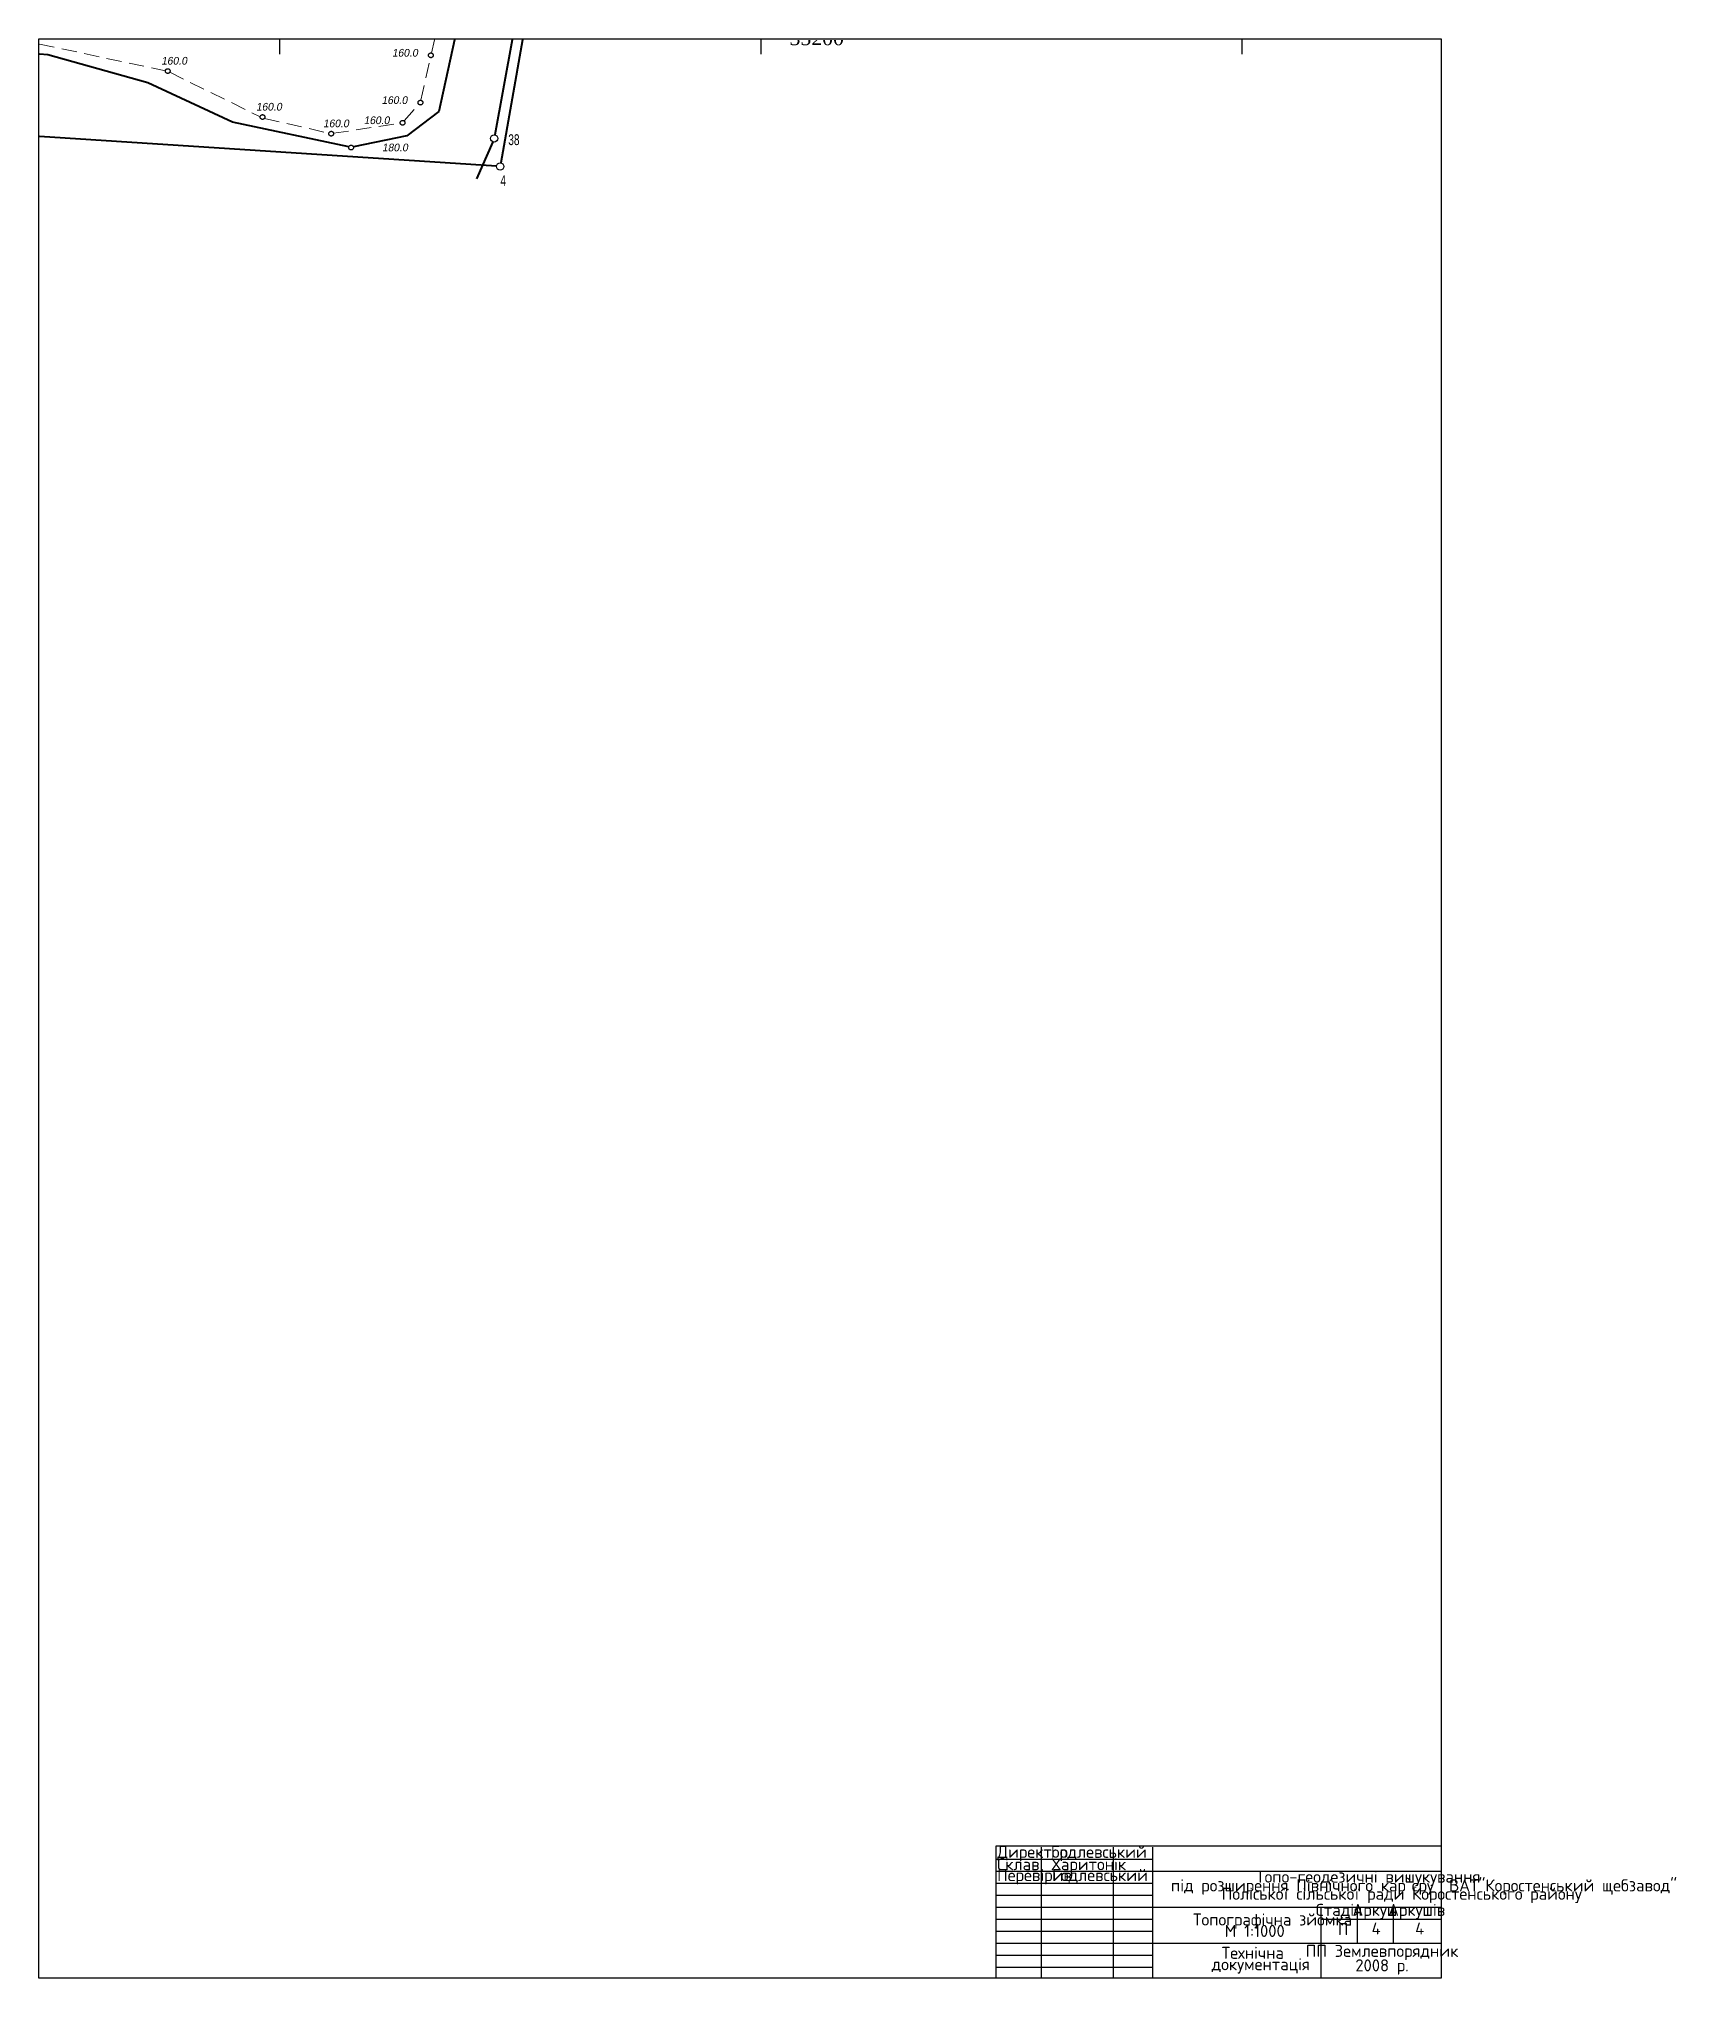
# Paper-space layout 'Layout3' of a CAD drawing. Header units: millimetres. Extents: x 0 to 681, y 1 to 807.
# The model-space entities are those that its viewports show. They can reach past a viewport. Long polylines and large blocks are cut down to what shows.
import ezdxf
from ezdxf.enums import TextEntityAlignment as Align

# ---------------------------------------------------------------- set-up
doc = ezdxf.new("R2010")
doc.units = ezdxf.units.MM
doc.header["$LTSCALE"] = 2
doc.linetypes.add('HIDDEN2', pattern=[4.7625, 3.175, -1.5875])
doc.layers.add('Layer1', color=7, linetype='Continuous', plot=False)
for name, color, linetype in [('ввскр.бровка', 7, 'Continuous'), ('ВЫСОТЫ', 7, 'Continuous'), ('Гран1', 7, 'Continuous'), ('Гірничий відвід', 7, 'Continuous'), ('ИМЕНА', 7, 'Continuous'), ('КОНТУРА_СМЕЖЕСТВ', 7, 'Continuous'), ('кресты', 7, 'Continuous'), ('нвскр.бровка', 7, 'Continuous'), ('ндб', 7, 'Continuous'), ('ПИКЕТЫ', 7, 'Continuous'), ('РЕЛЬЕФ', 7, 'Continuous')]:
    doc.layers.add(name, color=color, linetype=linetype)
doc.layers.get('Layer1').off()
doc.layers.get('Layer1').freeze()
doc.styles.add('Bodex1', font='isocpeur.ttf', dxfattribs={"height": 1.9})
doc.styles.add('grad', font='grad.shx')
doc.styles.add('universw', font='universw.shx', dxfattribs={"oblique": 10})

msp = doc.modelspace()

# ---------------------------------------------------------------- linework, layer by layer
at = {"color": 2, "linetype": 'HIDDEN2'}
msp.add_lwpolyline([(3233602.39, 5635231.12), (3233766.68, 5635200.96), (3233779.22, 5635204.76), (3233787.49, 5635209.81), (3233795.16, 5635216.12), (3233804.29, 5635226.19), (3233869.03, 5635336.72), (3233896.11, 5635420.37), (3233922.35, 5635666.7), (3233987.12, 5635841.79), (3233945.44, 5636045.77), (3233869.26, 5636201.16), (3233677.17, 5636165.03), (3233523.87, 5636171.31), (3233479.31, 5636035.24), (3233471.28, 5635905.06), (3233461.7, 5635783.35), (3233459.88, 5635761.76)], dxfattribs=at)
at = {"layer": 'ввскр.бровка', "color": 7, "linetype": 'Continuous', "lineweight": 40}
for points in [[(3233878.61, 5635227.77), (3233866.01, 5635170.19), (3233852.73, 5635160.01), (3233830.51, 5635155.48)], [(3233828.66, 5635155.5), (3233780.27, 5635165.72), (3233745.01, 5635181.99), (3233703.49, 5635193.7), (3233677.81, 5635195.54)]]:
    msp.add_lwpolyline(points, dxfattribs=at)
at = {"layer": 'Гірничий відвід', "color": 7, "linetype": 'Continuous', "lineweight": 40}
for points in [[(3233939.18, 5635419.22), (3233891.78, 5635148.74)], [(3233890.01, 5635147.35), (3233673, 5635161.56)]]:
    msp.add_lwpolyline(points, dxfattribs=at)
at = {"layer": 'КОНТУРА_СМЕЖЕСТВ', "color": 7, "linetype": 'Continuous', "lineweight": 40}
for points in [[(3233929.93, 5635383.89), (3233889.33, 5635160.42)], [(3233929.93, 5635383.89), (3233889.33, 5635160.42)], [(3233888.45, 5635157.56), (3233881.72, 5635142.21)]]:
    msp.add_lwpolyline(points, dxfattribs=at)
at = {"layer": 'КОНТУРА_СМЕЖЕСТВ', "color": 2, "linetype": 'Continuous', "lineweight": 30}
msp.add_lwpolyline([(3233888.45, 5635157.56), (3233881.72, 5635142.21)], dxfattribs=at)
at = {"layer": 'кресты', "color": 7, "linetype": 'Continuous'}
for p, q in [((3233794, 5635200), (3233806, 5635200)), ((3233800, 5635194), (3233800, 5635206)), ((3233994, 5635200), (3234006, 5635200)), ((3234000, 5635194), (3234000, 5635206)), ((3234194, 5635200), (3234206, 5635200)), ((3234200, 5635194), (3234200, 5635206))]:
    msp.add_line(p, q, dxfattribs=at)
at = {"layer": 'нвскр.бровка', "color": 7, "linetype": 'HIDDEN2', "lineweight": 20}
msp.add_lwpolyline([(3233858.59, 5635174.78), (3233862.53, 5635192.51)], dxfattribs=at)
at = {"layer": 'нвскр.бровка', "color": 7}
for centre in [(3233889.06, 5635158.94), (3233891.52, 5635147.25)]:
    msp.add_circle(centre, 1.51, dxfattribs=at)
at = {"layer": 'ндб', "color": 7, "linetype": 'HIDDEN2', "lineweight": 20}
for points in [[(3233862.96, 5635194.44), (3233883.6, 5635287.43)], [(3233619.4, 5635215.35), (3233752.35, 5635187.02)], [(3233754.17, 5635186.41), (3233791.76, 5635167.96)], [(3233793.54, 5635167.26), (3233820.33, 5635161.13)], [(3233851.62, 5635166.19), (3233857.72, 5635173.08)], [(3233822.27, 5635161.06), (3233849.99, 5635165.3)]]:
    msp.add_lwpolyline(points, dxfattribs=at)
at = {"layer": 'ПИКЕТЫ', "linetype": 'HIDDEN2'}
for centre in [(3233862.72, 5635193.48), (3233753.34, 5635186.94), (3233858.38, 5635173.82), (3233792.74, 5635167.84), (3233850.96, 5635165.45), (3233821.3, 5635160.91), (3233829.58, 5635155.14)]:
    msp.add_circle(centre, 0.989, dxfattribs=at)

# ---------------------------------------------------------------- texts
at = {"layer": 'ввскр.бровка', "color": 7, "linetype": 'Continuous', "insert": (3234011.78, 5635203.7), "char_height": 6, "width": 23.85, "attachment_point": 1}
msp.add_mtext('{\\fTimes New Roman|b0|i0|c0|p18;35200}', dxfattribs=at)
at = {"layer": 'ВЫСОТЫ', "style": 'universw', "oblique": 10}
for tag, p in [('160.0', (3233756.02, 5635189.61, 167.06)), ('160.0', (3233851.94, 5635192.93, 167.06)), ('160.0', (3233847.59, 5635173.26, 167.06)), ('160.0', (3233795.42, 5635170.51, 167.06)), ('160.0', (3233823.29, 5635163.58, 167.06)), ('160.0', (3233840.18, 5635164.89, 167.06)), ('180.0', (3233847.79, 5635153.58, 167.06))]:
    msp.add_attdef(tag, text='', height=3.2, dxfattribs=at).set_placement(p, align=Align.CENTER)
at = {"layer": 'ИМЕНА', "color": 0, "style": 'grad', "width": 0.7}
for tag, p in [('38', (3233899.58, 5635156.17)), ('4', (3233893.97, 5635139.17))]:
    msp.add_attdef(tag, text='', height=4.5, dxfattribs=at).set_placement(p, align=Align.RIGHT)

psp = doc.layouts.new('Layout3')

# ---------------------------------------------------------------- linework, layer by layer
at = {"layer": 'Гран1', "color": 7}
psp.add_lwpolyline([(398.18, 55.87), (583.18, 55.87), (583.18, 0.87), (398.18, 0.87)], close=True, dxfattribs=at)
for points in [[(398.18, 50.39), (463.18, 50.39)], [(416.86, 55.39), (416.86, 0.88)], [(446.73, 55.39), (446.73, 0.9)], [(463.18, 55.39), (463.18, 0.88)], [(398.18, 45.39), (463.18, 45.39)], [(398.18, 40.39), (463.18, 40.39)], [(463.18, 45.39), (583.18, 45.39)], [(398.18, 35.39), (463.18, 35.39)], [(398.18, 30.39), (463.18, 30.39)], [(398.18, 25.39), (463.18, 25.39)], [(463.18, 30.39), (583.18, 30.39)], [(533.18, 30.39), (533.18, 0.88)], [(533.18, 25.39), (583.18, 25.39)], [(548.18, 30.39), (548.18, 15.39)], [(563.18, 30.39), (563.18, 15.39)], [(398.18, 20.39), (463.18, 20.39)], [(398.18, 15.39), (463.18, 15.39)], [(398.18, 10.39), (463.18, 10.39)], [(463.18, 15.39), (583.18, 15.39)], [(398.18, 5.39), (463.18, 5.39)]]:
    psp.add_lwpolyline(points, dxfattribs=at)
at = {"layer": 'РЕЛЬЕФ', "color": 7, "linetype": 'Continuous'}
psp.add_lwpolyline([(583.18, 0.87), (0.22, 0.87), (0.22, 806.81), (583.18, 806.81)], close=True, dxfattribs=at)

# ---------------------------------------------------------------- texts
at = {"layer": 'Гран1', "color": 7, "style": 'Bodex1'}
for s, p in [('Директор', (398.61, 50.87)), ('Склав', (398.55, 45.74)), ('Харитонік', (421.2, 45.74)), ('Годлевський', (420.86, 50.87)), ('Перевірив', (398.55, 41.22)), ('Годлевський', (421.31, 41.22)), ('під розширення Північного кар`єру  ВАТ"Коростенський щебзавод"', (470.8, 36.93)), ('Топо-геодезичні вишукування', (506.2, 40.57)), ('Поліської сільської ради Коростенського району', (491.91, 33.45)), ('Топографічна зйомка', (479.97, 22.75)), (' М 1:1000', (489.92, 18.01)), ('П', (540.2, 18.75)), ('4', (554.21, 19.02)), ('4', (572.33, 19.02)), ('документація', (487.73, 4.17)), ('Технічна', (491.89, 8.91))]:
    psp.add_text(s, height=5, dxfattribs=at).set_placement(p)
for s, p in [('Стадія', (540.62, 26.76)), ('Аркуш', (555.58, 26.76)), ('Аркушів', (572.94, 26.76)), ('ПП Землевпорядник', (558.55, 9.72)), ('2008 р.', (558.55, 3.71))]:
    psp.add_text(s, height=5, dxfattribs=at).set_placement(p, align=Align.CENTER)

# ---------------------------------------------------------------- viewports
at = {"layer": 'Layer1', "color": 7, "linetype": 'Continuous'}
psp.add_viewport(center=(291.61, 456.4), size=(582.29, 699.879), view_center_point=(3233991.14, 5634849.94), view_height=699.879, dxfattribs=at)

doc.saveas('drawing.dxf')
